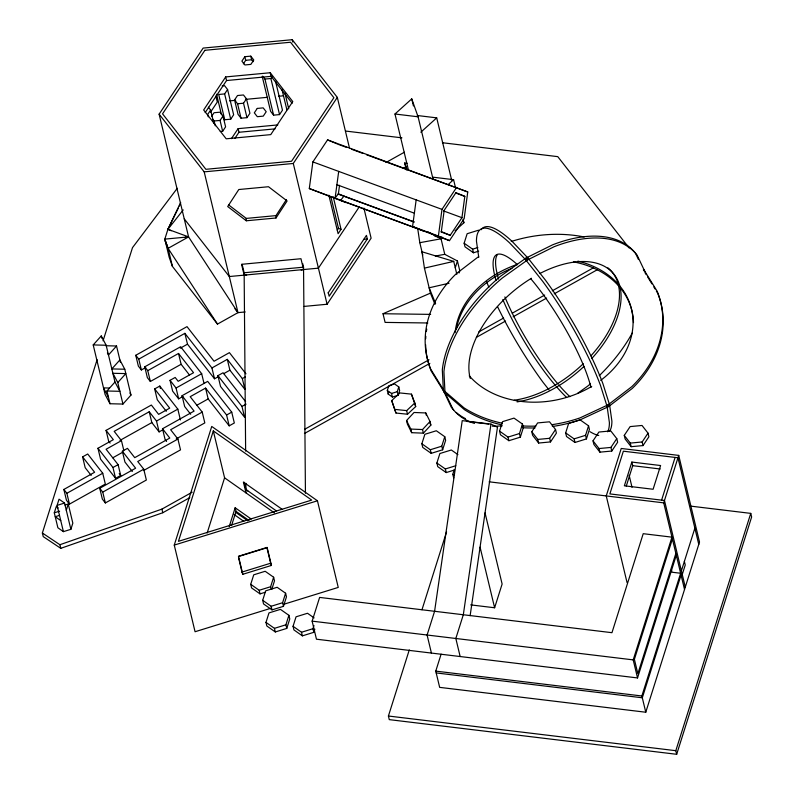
<?xml version="1.0" encoding="UTF-8"?>
<svg xmlns="http://www.w3.org/2000/svg" width="794" height="794" viewBox="0 0 794 794"><rect width="100%" height="100%" fill="white"/><g stroke="black" fill="none" stroke-linecap="round" stroke-linejoin="round"><path stroke-width="1.19" d="M309.293 188.555L312.876 161.916L327.555 139.893L467.755 191.959L464.162 218.608L449.483 240.632L309.293 188.555L346.204 202.668M338.701 171.405L335.108 198.043L338.393 193.766L339.534 185.29M423.668 231.143L412.572 226.518L416.165 199.88M449.483 240.632L438.397 236.017L441.98 209.368L456.659 187.344M461.949 217.685L464.818 196.366L455.945 192.674L444.203 210.291L441.335 231.61L450.208 235.302L461.949 217.685L443.469 210.886M431.42 653.065L427.093 635.021L434.586 611.291L462.227 420.641L490.96 424.105L463.319 614.755L455.825 638.485L460.163 656.539M470.137 615.678L497.461 427.241L490.96 424.105M189.806 497.62L162.78 512.735L60.771 548.336L43.243 536.615L42.37 533.012L97.116 359.672M103.071 340.805L132.499 247.649L177.27 188.297M65.039 505.034L68.244 504.041L72.83 523.137L70.874 529.33L63.401 531.643L57.883 527.772L54.29 512.825L56.245 506.632L58.091 507.922M63.401 531.643L57.089 505.371L59.044 499.178L64.562 503.059L70.874 529.33M66.289 510.234L68.244 504.041M270.794 608.293L195.066 631.736L174.263 545.101L211.74 426.447L317.441 500.786L338.244 587.421L283.815 604.264M213.318 430.904L178.442 541.339L311.695 500.091L213.318 430.904L224.583 477.829L207.145 533.052M229.228 526.561L235.163 507.763L251.232 519.068M231.58 525.479L236.036 511.376L235.163 507.763M265.285 592.255L260.045 593.882L251.589 587.927L250.725 584.324L253.723 574.826L265.176 571.283L273.632 577.228L274.496 580.841L271.836 589.277M262.685 600.324L265.682 590.835L277.146 587.292L285.602 593.237L286.465 596.85L283.468 606.338L272.014 609.881L263.558 603.936L262.685 600.324L271.141 606.269L272.014 609.881M271.211 589.128L270.635 586.726L273.632 577.228M265.98 622.397L268.987 612.908L280.441 609.365L288.897 615.31L289.76 618.913L286.763 628.411L275.31 631.955L266.853 626.009L265.98 622.397L274.446 628.342L275.31 631.955M283.468 606.338L282.604 602.725L285.602 593.237M286.763 628.411L285.9 624.799L288.897 615.31M314.831 629.146L313.838 632.312L302.385 635.855L293.919 629.91L293.055 626.297L296.053 616.809L307.506 613.266L314.087 617.891M312.131 621.146L319.625 597.416L611.956 632.689L643.219 533.687L671.962 537.161L633.205 659.883L637.532 677.937L316.459 639.2L312.131 621.146L633.205 659.883M387.313 390.469L388.822 385.725L394.549 383.949L398.777 386.926L399.64 390.539L398.141 395.283L392.415 397.05L388.187 394.082L387.313 390.469L391.551 393.447L392.415 397.05M313.838 632.312L312.965 628.699L313.967 625.533M388.187 394.082L388.782 392.176M398.141 395.283L397.278 391.67L398.777 386.926M455.28 267.806L457.433 260.978L444.759 254.318L435.33 256.045M478.713 251.152L473.472 252.77L465.016 246.825L464.143 243.212L467.14 233.724L478.603 230.181M459.051 273.007L459.776 270.734L457.433 260.978M421.862 443.786L424.859 434.298L436.313 430.755L444.769 436.7L445.633 440.313L442.635 449.801L431.182 453.344L422.726 447.399L421.862 443.786L430.318 449.741L431.182 453.344M442.635 449.801L441.772 446.188L444.769 436.7M454.585 469.988L446.208 472.579L437.742 466.634L436.879 463.021L439.876 453.533L451.329 449.99L457.91 454.615M453.682 477.928L452.808 474.316L454.307 469.572M690.582 506.115L750.757 513.381L751.63 516.993L676.677 754.3L389.278 719.632L388.415 716.019L409.287 649.899M421.971 609.762L446.575 531.841M499.555 431.142L502.552 421.654L514.006 418.11L522.472 424.056L523.335 427.668L520.338 437.157L508.885 440.7L500.428 434.755L499.555 431.142L508.011 437.097L508.885 440.7M627.052 582.568L606.249 495.932L621.236 448.471L678.721 455.399L699.514 542.034L645.77 712.228L439.658 687.366L435.757 671.119L441.107 654.167M520.338 437.157L519.475 433.544L522.472 424.056M470.673 604.879L494.622 607.767L502.126 584.037L485.045 512.894M565.656 432.909L568.653 423.42L580.106 419.877L588.562 425.822L589.426 429.435L586.429 438.923L574.975 442.466L566.519 436.521L565.656 432.909L574.112 438.864L574.975 442.466M586.429 438.923L585.565 435.32L588.562 425.822M631.855 462.068L624.362 485.799L653.105 489.263L660.598 465.532L631.855 462.068L632.729 465.681L626.307 486.017M661.601 500.141L675.099 457.423M684.527 589.495L663.724 502.86L678.721 455.399M672.399 538.957L634.386 659.318L637.85 673.759L675.863 553.398M637.532 677.937L676.299 555.205M645.77 712.228L641.87 695.981L680.627 573.258L672.002 572.216L671.426 569.804M681.381 570.896L694.869 528.169M681.063 575.064L642.306 697.787L436.184 672.925M682.245 574.499L685.242 565L684.378 561.388M676.677 754.3L675.813 750.687L750.757 513.381M180.675 202.43L167.921 229.297L164.815 239.123L169.152 257.177L172.417 266.397L217.487 324.101L237.982 312.637L245.207 311.953M178.263 208.207L167.921 229.297L171.236 230.736M179.345 205.983L180.437 203.76M276.004 217.993L287.1 200.961L268.501 186.729L238.796 189.528L227.699 206.549L246.299 220.782L276.004 217.993L275.984 215.611L286.426 199.582M159.118 114.157L204.187 171.851L237.982 312.637L188.575 236.89L159.118 114.157L203.145 48.077L292.252 39.7L337.321 97.394L349.449 147.932M225.685 76.929L203.661 109.969L226.201 138.811L270.754 134.623L292.768 101.582L270.238 72.74L225.685 76.929L226.548 80.541L205.199 112.569M244.83 56.702L241.902 61.108L244.899 64.959L250.844 64.393L253.782 59.997L250.775 56.146L244.83 56.702L245.703 60.314L243.351 63.838M208.365 107.16L210.618 110.048L207.681 114.455L208.266 116.857M210.47 112.272L217.298 102.029L215.859 96.014M222.509 116.867L224.762 119.745L230.707 119.189L224.642 93.92L227.57 89.514L224.573 85.673L222.191 85.891M211.7 116.261L214.052 112.738L219.988 112.182L222.995 116.023L225.595 126.851L222.657 131.258L220.285 131.486M222.657 131.258L220.057 120.43L222.995 116.023M234.567 99.935L237.505 95.528L243.45 94.972L246.458 98.813L249.921 113.254L246.984 117.661L241.039 118.217L238.041 114.376L234.567 99.935L237.575 103.776L241.039 118.217M230.707 119.189L233.644 114.783L227.57 89.514M246.984 117.661L243.52 103.22L246.458 98.813M262.219 76.413L270.595 111.309L273.602 115.16L279.538 114.594L270.873 78.497L272.044 76.74M231.431 138.672L238.101 128.658L277.84 124.916M234.964 138.275L238.964 132.27L238.101 128.658M279.538 114.594L282.475 110.187L275.538 81.316M304.211 306.405L327.088 304.251L293.284 163.475L337.321 97.394M337.281 230.121L338.452 228.354L330.939 197.061M333.232 196.813L341.033 229.307L338.105 233.714L328.855 195.195M359.067 207.165L318.414 268.154L229.317 276.54L184.248 218.836M328.091 293.006L366.451 235.361L367.314 238.974L329.153 296.241L328.289 292.629M327.088 304.251L371.116 238.18L363.9 208.097M531.772 431.738L537.637 422.924L549.517 421.812L555.532 429.504L556.396 433.117L550.52 441.921L538.64 443.042L532.635 435.35L531.772 431.738L537.776 439.429L538.64 443.042M550.52 441.921L549.656 438.308L555.532 429.504M593.019 440.859L598.894 432.045L610.775 430.924L616.779 438.625L617.653 442.228L611.777 451.042L599.897 452.153L593.892 444.461L593.019 440.859L599.033 448.55L599.897 452.153M611.777 451.042L610.914 447.429L616.779 438.625M624.263 435.39L630.138 426.586L642.018 425.465L648.023 433.157L648.896 436.769L643.021 445.583L631.141 446.694L625.136 439.003L624.263 435.39L630.277 443.092L631.141 446.694M643.021 445.583L642.157 441.97L648.023 433.157M414.468 222.002L343.941 196.078L340.656 200.356L418.12 228.831M183.206 209.924L167.921 229.297L188.575 236.89L168.08 248.353L172.417 266.397M109.999 403.739L105.096 394.459L93.206 344.924L101.255 335.951L106.148 345.241L114.981 382.023L119.884 391.313L106.942 391.005L109.999 403.739L122.941 404.057L130.98 395.075L124.777 369.23L119.884 359.94L111.835 368.922L124.777 369.23M120.44 362.282L116.529 346.005L108.49 354.987L107.398 352.923M106.942 391.005L114.981 382.023M117.78 382.579L125.829 373.597L112.887 373.289L117.78 382.579L122.941 404.057M406.558 420.542L414.051 412.483L425.783 412.949L430.02 421.485L430.884 425.088L423.391 433.157L411.669 432.69L407.421 424.155L406.558 420.542L410.796 429.078L411.669 432.69M410.796 429.078L422.527 429.544L430.02 421.485M391.71 400.593L399.878 392.941L411.431 394.132L414.825 402.975L415.689 406.578L407.521 414.23L395.968 413.039L391.71 400.593L395.968 413.039M395.094 409.426L406.657 410.617L414.825 402.975M408.453 170.144L394.975 114.008L411.749 98.873L418.081 116.797L433.058 179.196M420.82 132.191L436.71 117.859L451.657 180.149M448.282 184.446L453.582 179.672L455.518 187.761M455.091 230.697L463.914 222.737L463.071 219.223M478.653 256.561L456.103 273.851A120.063 94.357 -13.5 0 0 430.775 369.26L443.975 390.608L463.994 407.848A120.063 94.357 -13.5 0 0 502.483 423.271M551.909 424.681A120.063 94.357 -13.5 0 0 580.067 417.882L608.135 404.801L631.826 386.638A120.063 94.357 -13.5 0 0 657.154 291.229L643.944 269.881L644.162 270.784M552.346 426.487A120.063 94.357 -13.5 0 0 580.503 419.689L608.571 406.607L632.262 388.445A120.063 94.357 -13.5 0 0 657.581 293.036L656.33 291.011M638.475 259.549L635.468 253.217A120.063 68.84 -40.7 0 0 552.515 244.86L526.045 258.02L500.756 276.104A120.063 68.84 -40.7 0 0 442.318 369.835L443.389 390.579L451.29 407.213A120.063 68.84 -40.7 0 0 453.632 409.922M643.358 269.851L644.966 271.717L637.076 255.082A120.063 68.84 -40.7 0 0 554.123 246.716L527.653 259.886L502.364 277.969A120.063 68.84 -40.7 0 0 443.915 371.701L444.997 392.444L452.888 409.079A120.063 68.84 -40.7 0 0 474.494 423.42M577.575 393.367L587.6 386.192A120.063 68.84 -40.7 0 0 590.339 383.859M478.762 257.345L476.46 241.197A120.063 27.82 58.9 0 1 509.579 242.865L525.598 259.707L528.099 258.199L545.299 279.954A120.063 27.82 58.9 0 1 602.924 383.72L609.603 404.95L611.896 421.098A120.063 27.82 58.9 0 1 609.673 431.063M607.638 431.797A120.063 27.82 58.9 0 0 609.395 422.607L607.102 406.459L609.603 404.95M385.993 162.502L404.394 152.21M404.176 167.852L406.339 166.641M145.659 367.562L141.372 369.964L138.364 366.113L135.764 355.285L187.007 326.632L214.043 361.25L229.416 352.645L245.951 373.805M141.372 369.964L138.771 359.136L184.883 333.341L211.929 367.959L214.529 378.788L218.628 376.495M150.364 381.477L147.763 370.649L178.511 353.459L181.111 364.287L150.364 381.477L147.356 377.636L144.756 366.808L180.625 346.74L201.676 373.696L203.989 383.313M180.307 348.189L187.483 344.169L184.883 333.341M182.928 396.464L178.66 398.846L172.645 391.154L170.045 380.326L175.176 377.458L178.174 381.309L193.547 372.714L178.511 353.459M166.293 411.292L157.272 399.759L154.671 388.921L159.802 386.063L177.826 409.138L180.427 419.966M178.66 398.846L176.06 388.018L201.676 373.696M211.929 367.959L227.302 359.364L242.329 378.589L244.929 389.417L229.903 370.193L227.302 359.364M110.118 443.062L108.659 441.206L106.059 430.378L151.356 405.039L158.621 414.349L169.698 408.156L154.671 388.921M163.365 429.504L159.108 431.896L156.507 421.058L149.232 411.758L114.187 431.35L121.462 440.66L123.765 450.287M190.679 414.24L184.665 406.548L182.064 395.71L207.691 381.388L231.729 412.155L234.329 422.984L229.198 425.852L208.167 398.925L205.567 388.097L190.193 396.692L202.212 412.076L204.812 422.904L176.258 438.874M217.933 375.651L241.972 406.419L244.572 417.247L220.534 386.479L217.933 375.651L223.064 372.783L245.594 401.635M223.749 373.627L229.903 370.193M82.586 456.878L87.707 454.009L102.734 473.244L105.334 484.072L69.455 504.13L66.458 500.28L63.857 489.451L94.605 472.261L82.586 456.878L85.186 467.706L91.191 475.398M121.462 440.66L106.088 449.255L118.108 464.639L120.708 475.477L115.577 478.335L100.56 459.111L97.96 448.273L113.334 439.678L106.059 430.378M119.973 440.402L151.833 422.587L149.232 411.758M156.507 421.058L177.826 409.138M242.329 378.589L245.396 376.872M196.892 405.228L208.167 398.925M132.32 471.497L124.946 462.048L122.345 451.22L127.467 448.352L134.742 457.662L169.787 438.06L162.512 428.75L194.083 411.103L182.064 395.71M112.788 457.791L123.03 452.064M202.212 412.076L170.641 429.733L177.916 439.042L180.516 449.87L143.516 470.564M69.455 504.13L66.865 493.302L102.734 473.244M115.577 478.335L112.976 467.507L118.108 464.639M177.916 439.042L137.739 461.503L143.754 469.194L146.354 480.033L105.354 502.949L102.347 499.108L99.746 488.28L135.625 468.222L122.345 451.22M229.198 425.852L226.598 415.024L231.729 412.155M241.972 406.419L246.071 404.126M105.354 502.949L102.754 492.121L143.754 469.194M42.37 533.012L59.897 544.724L161.907 509.123L192.188 492.191M304.648 429.306L428.998 359.761M478.742 331.942L503.604 318.037M512.259 313.193L544.694 295.05M552.267 290.822L593.356 267.846M304.43 433.514L429.862 363.364M476.36 337.371L505.56 321.034M513.123 316.806L546.649 298.058M554.212 293.83L597.465 269.642M427.827 322.979L385.1 322.404L383.016 313.739L430.427 293.135L424.423 268.114L421.991 251.787L453.731 261.385L456.838 274.307M464.143 243.212L472.599 249.167L477.839 247.539M391.551 393.447L397.278 391.67M57.089 505.371L64.562 503.059M54.29 512.825L59.629 511.167M59.5 515.395L55.233 516.725L60.751 520.596M430.318 449.741L441.772 446.188M508.011 437.097L519.475 433.544M174.263 545.101L317.441 500.786M436.879 463.021L445.335 468.966L455.766 465.741M574.112 438.864L585.565 435.32M238.766 556.475L266.824 547.791M242.805 574.3L238.468 556.257L267.112 547.394L271.439 565.437L242.805 574.3L242.011 572.077L270.655 563.214L266.893 547.572M250.725 584.324L259.181 590.27L270.635 586.726M271.141 606.269L282.604 602.725M274.446 628.342L285.9 624.799M293.055 626.297L301.512 632.242L312.965 628.699M424.423 268.114L453.731 261.385M449.076 283.21L429.147 287.795L435.598 303.536M301.164 270.089L303.566 269.553L300.966 258.725L241.565 264.313L244.165 275.141L246.606 275.2M417.723 228.692L419.808 242.686L441.037 238.796L444.759 254.318M185.081 237.495L188.575 236.89L164.815 239.123L168.08 248.353L217.487 324.101M245.703 60.314L251.638 59.758L253.147 61.684M226.548 80.541L271.101 76.343L292.132 103.27M262.675 76.174L264.938 79.053L270.873 78.497M224.642 93.92L218.697 94.476L224.762 119.745M229.535 100.878L235.659 100.302M245.455 99.379L267.479 97.315M278.496 96.273L283.389 95.816M237.575 103.776L243.52 103.22M212.623 119.07L214.122 120.986L220.057 120.43M238.964 132.27L275.091 128.866M204.187 171.851L293.284 163.475M228.662 204.921L246.279 218.41L275.984 215.611M363.89 239.302L367.314 238.974M242.12 264.333L244.145 272.759L303.546 267.171L305.442 493.253M537.776 439.429L549.656 438.308M630.277 443.092L642.157 441.97M599.033 448.55L610.914 447.429M383.016 313.739L430.636 314.384M93.206 344.924L106.148 345.241M105.949 345.747L116.529 346.005M109.403 388.028L103.518 387.889L108.421 397.179M417.247 115.507L436.71 117.859M394.975 114.008L418.081 116.797M345.489 131.04L401.933 137.848M442.427 142.731L557.775 156.646L629.037 247.887M406.369 169.966L404.692 162.978L407.124 163.276M432.909 177.181L453.582 179.672M434.983 236.404L442.278 237.277M466.882 421.416L488.667 424.046M632.729 465.681L660.271 468.996M489.154 481.819L663.724 502.86M435.757 671.119L641.87 695.981M388.415 716.019L675.813 750.687M338.651 144.508L346.789 147.495M351.444 149.212L363.076 153.48M366.56 154.77L467.755 191.959M455.577 192.972L464.818 196.366M312.876 161.916L441.98 209.368M336.904 184.724L414.369 213.199M338.155 194.113L413.237 221.715M440.968 231.908L450.208 235.302M412.572 226.518L438.397 236.017M338.452 228.354L341.033 229.307M327.555 139.893L337.539 144.042M338.393 193.766L343.941 196.078M428.125 232.007L441.037 238.796M452.808 474.316L454.505 475.507M281.9 509.143L243.391 482.057L245.991 492.885L245.902 483.318M244.224 482.295L245.961 489.511L276.362 510.899M224.583 477.829L274.367 512.845M236.036 511.376L249.088 520.556M235.699 512.309L247.778 520.804M234.2 514.601L243.768 521.33M245.961 489.511L247.877 491.059M425.624 344.705A120.063 94.357 -13.5 0 0 431.211 371.066L444.412 392.415L464.43 409.654A120.063 94.357 -13.5 0 0 501.699 424.82M528.099 258.199L512.08 241.356A120.063 27.82 58.9 0 0 481.194 229.724M526.045 258.02L527.653 259.886M443.389 390.579L444.997 392.444M525.598 259.707L542.798 281.463A120.063 27.82 58.9 0 1 600.423 385.229L607.102 406.459M549.021 389.874L543.066 382.341A120.063 27.82 58.9 0 1 497.51 306.553M234.935 308.727L237.982 312.637M187.483 344.169L214.529 378.788M205.567 388.097L226.598 415.024M181.111 364.287L189.379 374.877M170.045 380.326L176.06 388.018M135.764 355.285L138.771 359.136M144.756 366.808L147.763 370.649M151.833 422.587L159.108 431.896M166.571 441.444L165.112 439.588L162.512 428.75M119.199 473.552L120.708 475.477M97.96 448.273L112.976 467.507M99.746 488.28L102.754 492.121M63.857 489.451L66.865 493.302M645.016 272.719L646.276 274.744M647.537 276.778L651.934 283.895M653.819 286.942L655.07 288.976M129.898 393.01L130.98 395.075M429.832 422.954L430.884 425.088M430.427 293.135L435.033 304.38M415.689 406.578L411.431 394.132M168.08 248.353L165.251 240.929L168.517 250.16M463.13 220.494L463.914 222.737M404.692 162.978L407.074 169.698M270.655 563.214L271.439 565.437M698.77 544.406L677.967 457.771L623.359 451.191L609.871 493.908L664.479 500.488L685.282 587.123M629.136 475.249L632.024 487.288M608.135 404.801L608.571 406.607M472.599 249.167L473.472 252.77M411.749 98.873L413.436 105.93M419.808 242.686L422.765 255.003M443.975 390.608L444.412 392.415M480.072 547.155L494.622 607.767M445.335 468.966L446.208 472.579M425.783 412.949L426.358 415.351M422.527 429.544L423.391 433.157M406.657 410.617L407.521 414.23M292.252 39.7L292.827 42.102M284.967 93.166L288.718 108.808M281.959 89.325L286.872 109.78M270.238 72.74L271.101 76.343M264.938 79.053L273.602 115.16M302.683 263.558L303.546 267.171M250.775 56.146L251.638 59.758M216.564 94.238L221.476 114.703M214.122 120.986L215.273 125.799M210.618 110.048L213.794 123.288M301.512 632.242L302.385 635.855M259.181 590.27L260.045 593.882M238.547 557.636L242.011 572.077M159.802 386.063L160.378 388.464M161.907 509.123L162.78 512.735M101.255 335.951L101.771 338.115M59.897 544.724L60.771 548.336M246.279 218.41L246.299 220.782M244.145 272.759L245.634 451.101M535.067 427.936A120.063 94.357 -13.5 0 1 522.7 427.718M425.683 338.76A120.063 94.357 -13.5 0 1 425.842 336.358M426.378 331.545A120.063 94.357 -13.5 0 1 426.755 329.153M535.881 426.09A120.063 94.357 -13.5 0 1 522.273 425.921M511.267 241.475A120.063 94.357 -13.5 0 1 584.225 236.969M456.213 329.629A90.05 70.765 -13.5 0 1 511.931 268.332M573.486 261.871A90.05 70.765 -13.5 0 1 630.754 306.772M631.121 307.943A90.05 70.765 -13.5 0 1 633.483 322.592M577.913 261.117A90.05 70.765 -13.5 0 1 600.691 380.366M591.719 386.39A90.05 70.765 -13.5 0 1 469.234 375.82M455.131 332.547A90.05 70.765 -13.5 0 1 517.311 264.372M632.312 332.984A120.063 68.84 -40.7 0 1 599.262 375.681M502.274 425.802A120.063 68.84 -40.7 0 1 492.359 426.17M539.801 273.543A90.05 51.63 -40.7 0 1 616.084 277.265A90.05 51.63 -40.7 0 1 591.699 358.59M583.947 366.441A90.05 51.63 -40.7 0 1 517.043 401.883M470.266 378.42A90.05 51.63 -40.7 0 1 531.444 278.257M465.453 418.597A120.063 68.84 -40.7 0 1 456.242 412.443M607.906 267.846A90.05 51.63 -40.7 0 1 590.925 355.821M583.243 363.731A90.05 51.63 -40.7 0 1 514.284 400.176M569.894 396.663A90.05 20.872 58.9 0 1 558.658 384.802M557.825 383.83A90.05 20.872 58.9 0 1 504.875 296.916M498.503 279.022A90.05 20.872 58.9 0 1 497.381 274.793M497.143 273.801A90.05 20.872 58.9 0 1 497.411 254.656M598.755 435.449A120.063 27.82 58.9 0 1 590.021 431.708M488.856 287.259A120.063 27.82 58.9 0 1 486.653 281.761M566.638 397.457A90.05 20.872 58.9 0 1 556.157 386.311M555.324 385.338A90.05 20.872 58.9 0 1 502.83 299.517M496.012 280.53A90.05 20.872 58.9 0 1 494.88 276.302M494.642 275.31A90.05 20.872 58.9 0 1 517.45 264.69M530.541 278.466A90.05 20.872 58.9 0 1 590.984 387.502M204.882 50.3L162.542 113.83L205.874 169.311L291.547 161.251L333.887 97.722L290.554 42.241L204.882 50.3M257.256 108.431L254.318 112.837L257.325 116.688L263.261 116.132L266.198 111.726L263.191 107.875L257.256 108.431"/></g></svg>
